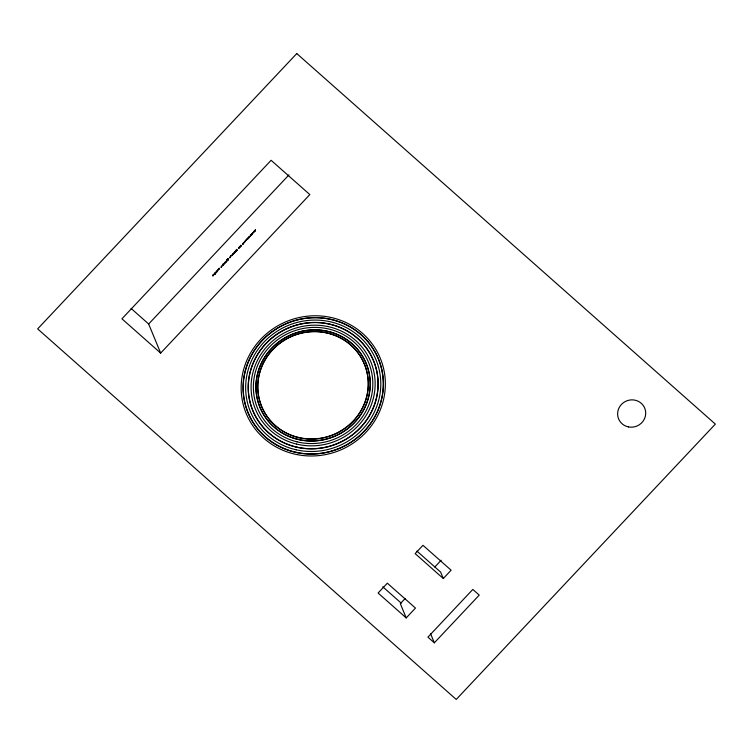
<?xml version="1.0" encoding="UTF-8"?>
<svg xmlns="http://www.w3.org/2000/svg" width="753" height="753" viewBox="0 0 753 753"><rect width="100%" height="100%" fill="white"/><g stroke="black" fill="none" stroke-linecap="round" stroke-linejoin="round"><path stroke-width="1.13" d="M230.418 256.914L229.703 257.507L230.917 256.199L229.769 257.903L230.098 257.291M214.982 273.847L213.692 274.873L214.746 273.273M222.832 264.623L224.121 263.588L223.076 265.197M214.944 273.753L213.956 274.487L214.784 273.367M222.869 264.717L223.857 263.983L223.039 265.103M160.662 353.091L121.93 318.811L271.099 160.295L309.831 194.585L160.662 353.091L148.661 323.997L289.011 174.856M240.612 245.685L240.056 246.278M236.715 250.034L235.877 251.37L236.894 250.467L236.611 249.77L235.793 250.805L236.348 250.42M216.026 272.784L215.546 272.482L216.742 271.071L216.026 272.784L216.986 271.711L215.96 272.614M221.354 267.127L221.053 267.447C221.222 265.291 223.312 265.207 221.278 266.967M405.142 598.531L400.332 603.642L406.215 617.921L415.468 608.085L387.343 583.189L378.091 593.025L406.215 617.921M434.801 567.009L441.22 560.194M443.291 578.53L451.113 570.209L422.979 545.313L415.157 553.624L443.291 578.53L440.637 572.092L416.898 551.083M434.34 642.817L479.237 595.115L472.818 589.43L427.93 637.142L434.34 642.817L430.556 633.64M246.259 239.934L244.424 242.617L244.377 241.713L246.222 239.84M131.06 308.41L148.661 323.997M382.788 586.813L401.245 603.153M212.901 275.749L212.948 274.76L212.977 276.022L213.259 275.551M251.286 234.729L252.236 233.712L251.022 235.134L252.528 233.402L251.173 235.378L252.274 233.797M242.682 243.868L243.643 242.852L242.428 244.264L243.934 242.541L242.579 244.518L243.671 242.937M234.023 253.074L234.974 252.057L233.759 253.469L235.265 251.747L233.91 253.723L235.011 252.142M225.373 262.26L226.333 261.244L225.119 262.656L226.625 260.933L225.269 262.91L226.371 261.329M238.475 248.226C240.339 248.622 240.207 244.885 238.475 248.226M246.937 239.238C248.782 239.642 248.622 235.934 246.937 239.238M250.1 236.216L248.829 237.873L249.761 236.451L248.584 237.28L250.1 236.216M253.761 231.387L253.592 232.668L252.481 232.752L253.817 232.63L253.996 231.359L255.135 231.227L255.38 229.674L254.881 231.284L253.761 231.387M232.31 254.712L232.169 255.634L233.035 253.846L232.31 254.712M240.819 246.184C239.492 247.718 241.92 245.996 240.838 245.167L240.819 246.184M235.473 250.984L235.623 251.728L237.251 250.231L236.884 249.328L235.473 250.984M218.944 268.567L218.351 269.969L217.504 270.101L217.504 271.221L217.128 270.318L218.361 269.734L219.189 268.124L219.565 269.028L218.944 268.567M238.852 247.775L239.783 247.059L238.852 247.775M247.304 238.786L248.245 238.07L247.304 238.786M296.767 53.557L37.65 328.892L456.233 699.443L715.35 424.108L296.767 53.557M222.709 264.331L222.794 265.593L222.709 264.331M224.545 262.373L224.629 263.644L224.545 262.373M228.225 258.524L226.634 260.218L228.272 259.625C224.3 263.644 231.35 257.347 227.039 259.936L228.225 258.524M231.162 255.352L230.776 255.766L231.162 255.352M250.457 234.851L250.542 236.113L250.457 234.851M215.019 272.878L215.104 274.13L215.019 272.878M233.308 253.45L233.289 254.448L233.308 253.45M246.495 239.445L246.466 240.442L246.495 239.445M296.814 454.558A72.504 69.69 -22.4 0 0 382.279 363.737A72.504 69.69 -22.4 0 0 260.689 339.339A72.504 69.69 -22.4 0 0 296.814 454.558M628.454 426.913A14.138 13.592 -22.4 0 0 645.114 409.208A14.138 13.592 -22.4 0 0 621.404 404.455A14.138 13.592 -22.4 0 0 628.454 426.913M298.113 437.371A55.571 53.416 -22.4 0 0 366.532 370.457A55.571 53.416 -22.4 0 0 274.346 347.886A55.571 53.416 -22.4 0 0 298.113 437.371M296.042 452.402A70.5 67.761 -22.4 0 0 380.726 365.516A70.5 67.761 -22.4 0 0 263.013 339.716A70.5 67.761 -22.4 0 0 296.004 452.308A70.5 67.761 -22.4 0 0 380.689 365.421A70.5 67.761 -22.4 0 0 262.976 339.622A70.5 67.761 -22.4 0 0 296.042 452.402M296.305 449.823A67.939 65.313 -22.4 0 0 378.335 366.476A67.939 65.313 -22.4 0 0 265.028 341.053A67.939 65.313 -22.4 0 0 296.305 449.823M296.315 447.103A65.295 62.772 -22.4 0 0 375.926 367.718A65.295 62.772 -22.4 0 0 267.268 342.163A65.295 62.772 -22.4 0 0 296.277 447A65.295 62.772 -22.4 0 0 375.879 367.615A65.295 62.772 -22.4 0 0 267.315 342.257A65.295 62.772 -22.4 0 0 296.315 447.103M296.55 444.082A62.377 59.967 -22.4 0 0 373.168 368.791A62.377 59.967 -22.4 0 0 269.621 343.697A62.377 59.967 -22.4 0 0 296.55 444.082M297.068 441.842A60.071 57.746 -22.4 0 0 370.937 369.422A60.071 57.746 -22.4 0 0 271.268 345.147A60.071 57.746 -22.4 0 0 297.068 441.842M297.868 439.404A57.454 55.233 -22.4 0 0 368.396 370.024A57.454 55.233 -22.4 0 0 273.01 346.973A57.454 55.233 -22.4 0 0 297.868 439.404M297.83 439.338A57.454 55.233 -22.4 0 0 368.368 369.958A57.454 55.233 -22.4 0 0 272.981 346.898A57.454 55.233 -22.4 0 0 297.83 439.338M298.179 437.531A55.571 53.416 -22.4 0 0 366.598 370.617A55.571 53.416 -22.4 0 0 274.412 348.046A55.571 53.416 -22.4 0 0 298.179 437.531"/></g></svg>
